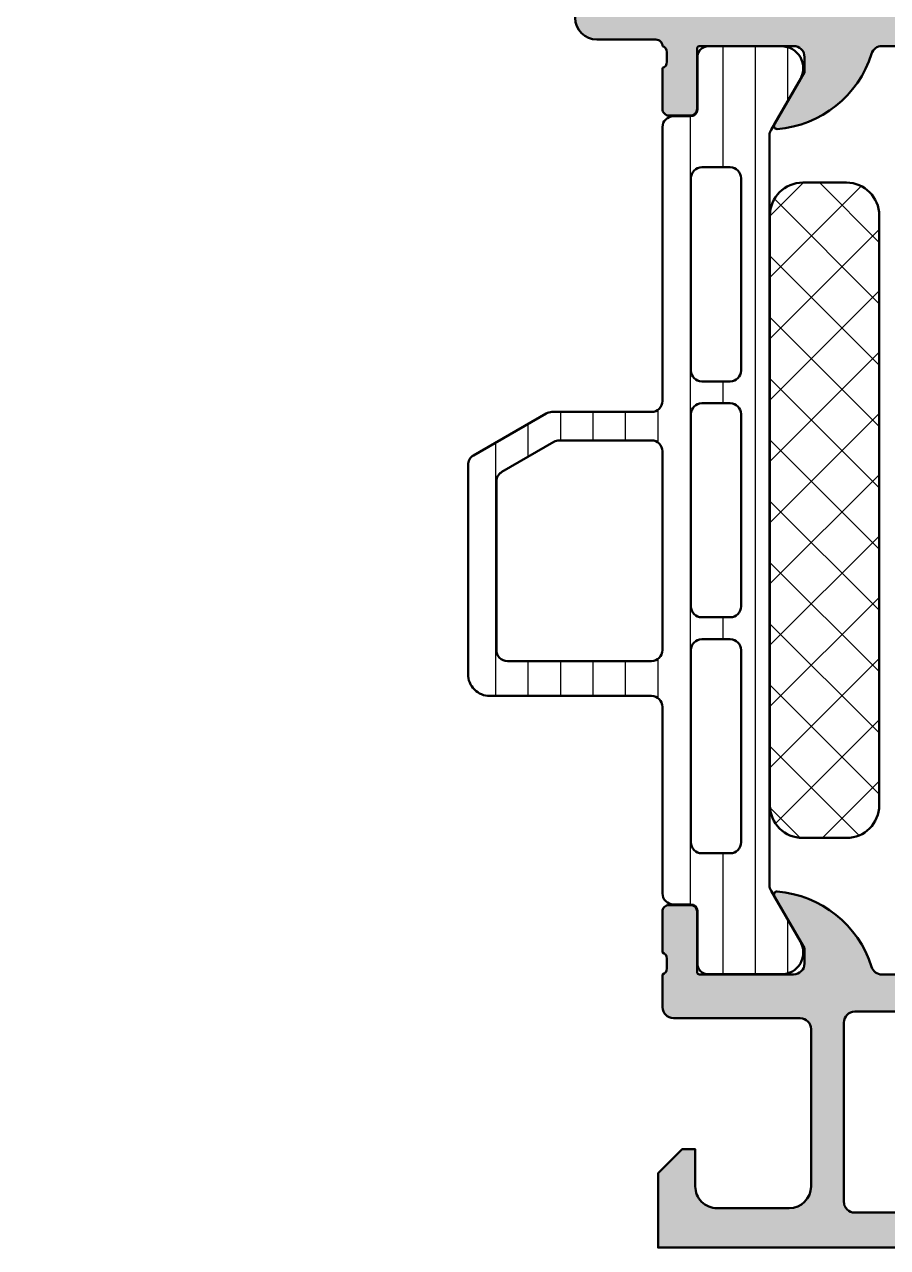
# Model space of a CAD drawing. Extents: x -29 to 59, y 0 to 100.
# Drawn here: x -29 to 10.5, y 0 to 56 of the extents above; entities that cross this region are included whole.
import ezdxf

# ---------------------------------------------------------------- set-up
doc = ezdxf.new("R2010")
doc.units = 0
for name, color, linetype, lineweight in [('0S-Alu contour', 7, 'Continuous', 50), ('0S-Alu hatch', 252, 'Continuous', 25), ('0S-Plastic contour', 254, 'Continuous', 50), ('0S-Plastic hatch', 253, 'Continuous', 25), ('0S-PT contour', 91, 'Continuous', 50), ('0S-PT hatch', 103, 'Continuous', 25)]:
    doc.layers.add(name, color=color, linetype=linetype, lineweight=lineweight)

# ---------------------------------------------------------------- blocks, each defined once
blk = doc.blocks.new('391610__98F13BD8_DACE_453A_B48C_381284DA41D9_')
at = {"layer": '0S-Alu hatch'}
h = blk.add_hatch(color=256, dxfattribs=at)
edge = h.paths.add_edge_path()
edge.add_ellipse((57.20000000000122, 70.5000038146663), major_axis=(-0.5000000000002843, 0), ratio=1, start_angle=0, end_angle=89.99999999996658, ccw=False)
edge.add_line((56.70000000000094, 70.50000381466629), (56.70000000000094, 71.00000381466637))
edge.add_line((56.70000000000094, 71.00000381466637), (57.70000000000094, 71.00000381466637))
edge.add_line((57.70000000000094, 71.00000381466637), (57.70000000000094, 72.7000038146663))
edge.add_arc((56.7000000000011, 72.70000381466635), 0.9999999999998436, 0, 90.00000000000895)
edge.add_line((56.70000000000094, 73.70000381466619), (52.70000000000139, 73.70000381466619))
edge.add_arc((52.70000000000078, 72.70000381466635), 0.9999999999998436, 89.99999999996498, 180)
edge.add_line((51.70000000000094, 72.70000381466635), (51.70000000000094, 71.00000381466624))
edge.add_line((51.70000000000094, 71.00000381466624), (52.70000000000094, 71.00000381466636))
edge.add_line((52.70000000000094, 71.00000381466636), (52.70000000000093, 70.50000381466728))
edge.add_ellipse((52.2000000000006, 70.50000381466761), major_axis=(-0.5000000000003411, 0), ratio=1, start_angle=89.9999999999348, end_angle=180, ccw=False)
edge.add_line((52.20000000000003, 70.00000381466727), (49.40000000000122, 70.00000381466624))
edge.add_ellipse((49.40000000000093, 70.50000381466641), major_axis=(-0.5000000000001706, 0), ratio=1, start_angle=0, end_angle=90.00000000003342, ccw=False)
edge.add_line((48.90000000000076, 70.50000381466641), (48.90000000000077, 70.70000381466697))
edge.add_ellipse((49.40000000000031, 70.70000381466664), major_axis=(-0.4999999999995382, 0), ratio=1, start_angle=269.9999999999479, end_angle=360, ccw=False)
edge.add_line((49.40000000000076, 71.20000381466619), (49.90000000000076, 71.20000381466619))
edge.add_arc((49.8999999999998, 71.70000381466716), 0.5000000000009664, 270.0000000001099, 360)
edge.add_line((50.40000000000076, 71.70000381466716), (50.40000000000076, 72.90000381466702))
edge.add_arc((49.90000000000091, 72.90000381466707), 0.4999999999998437, 0, 90.0000000000179)
edge.add_line((49.90000000000076, 73.40000381466692), (34.49995117353478, 73.40000381466692))
edge.add_arc((34.49995117353483, 72.90000381466368), 0.5000000000032401, 90.00000000000487, 180)
edge.add_line((33.99995117353159, 72.90000381466368), (33.99995117353159, 71.60000381466352))
edge.add_line((33.99995117353159, 71.60000381466352), (32.89995117353168, 70.50000381466329))
edge.add_line((32.89995117353168, 70.50000381466329), (32.29995117353177, 70.50000381466363))
edge.add_line((32.29995117353177, 70.50000381466363), (32.29995117353177, 72.00000381466363))
edge.add_arc((31.29995117353189, 72.00000381466354), 0.9999999999998721, 0, 90.00000000000794)
edge.add_line((31.29995117353176, 73.00000381466342), (29.99995117353158, 73.00000381466353))
edge.add_arc((29.99995117353156, 72.00000381466356), 0.9999999999999715, 89.99999999999856, 180)
edge.add_line((28.99995117353159, 72.00000381466357), (28.99995117353159, 66.00000381466353))
edge.add_arc((29.52495117353161, 65.50000381466353), 0.7250000000000197, 136.3971810272978, 223.6028189727022)
edge.add_line((28.99995117353159, 65.00000381466353), (28.99995117353204, 58.00000381466329))
edge.add_arc((29.99995117353158, 58.00000381466317), 0.9999999999995453, 180, 270.0000000000006)
edge.add_line((29.9999511735316, 57.00000381466363), (31.29995117353132, 57.00000381466352))
edge.add_arc((31.29995117353156, 58.00000381466374), 1.000000000000213, 269.9999999999864, 360)
edge.add_line((32.29995117353177, 58.00000381466374), (32.29995117353177, 60.50000381466341))
edge.add_line((32.29995117353177, 60.50000381466341), (32.79995117353177, 60.50000381466352))
edge.add_ellipse((32.79995117353177, 59.50000381466352), major_axis=(-1, 0), ratio=1, start_angle=180, end_angle=270, ccw=False)
edge.add_line((33.79995117353177, 59.50000381466352), (33.79995117353177, 56.30000381466347))
edge.add_ellipse((32.79995117353171, 56.30000381466341), major_axis=(-1.000000000000056, 0), ratio=1, start_angle=90.00000000000318, end_angle=180, ccw=False)
edge.add_line((32.79995117353177, 55.30000381466336), (30.09999999999967, 55.30000381466359))
edge.add_arc((30.09999999999948, 55.00000381466775), 0.2999999999958405, 89.99999999996405, 180)
edge.add_arc((29.87883644654658, 54.73248322267473), 0.2788950563273, 106.4198764194759, 181.1645893741044)
edge.add_line((29.59999900000367, 54.72681481467633), (29.59999900000368, 54.27322081467635))
edge.add_arc((29.87886709564687, 54.26756015519931), 0.2789255417371716, 178.8371299271166, 253.5754054446446)
edge.add_line((29.80000000000369, 54.00001681467634), (29.80000000000373, 52.12000581466782))
edge.add_ellipse((29.50000000000374, 52.12000581466782), major_axis=(-0.2999999999999936, 0), ratio=1, start_angle=90, end_angle=180, ccw=False)
edge.add_line((29.50000000000374, 51.82000581466782), (28.52002568096096, 51.8200058146678))
edge.add_ellipse((28.52002568096095, 52.12000581466782), major_axis=(-0.3000000000000043, 0), ratio=1, start_angle=0, end_angle=90.00000000000068, ccw=False)
edge.add_line((28.22002568096095, 52.12000581466782), (28.22002568096089, 54.88000745605076))
edge.add_arc((28.10002568096088, 54.88000745605074), 0.1200000000000045, 0, 90.00009934834036)
edge.add_line((28.1000254728862, 55.00000745605056), (23.80000154801498, 54.99999999999943))
edge.add_arc((23.79998866576133, 54.50001288239146), 0.499987117773929, 89.99852376443596, 180.0006019649143)
edge.add_line((23.30000154801499, 54.50000762939193), (23.30000154801501, 53.80000305175723))
edge.add_line((23.30000154801501, 53.80000305175723), (24.68085521977926, 51.40828647964493))
edge.add_ellipse((24.56246944988236, 51.33993664799978), major_axis=(-0.1367000000000075, 0), ratio=1, start_angle=85.52727360793949, end_angle=209.9999185203853, ccw=False)
edge.add_ellipse((24.93573348723139, 56.11174510264786), major_axis=(-4.923085062803546, 0), ratio=1, start_angle=17.289552715736818, end_angle=85.5272736079425, ccw=False)
edge.add_arc((19.7576904860109, 54.4999999999997), 0.4999999999996163, 17.28955271573988, 90.00000000000365)
edge.add_line((19.75769048601086, 54.99999999999932), (10.24230951398912, 54.99999999999933))
edge.add_arc((10.24230951398912, 54.49999999999969), 0.4999999999996377, 90, 162.7104472842592)
edge.add_ellipse((5.064266512768611, 56.11174510264786), major_axis=(-4.923085062803552, 0), ratio=1, start_angle=94.4727263920575, end_angle=162.7104472842634, ccw=False)
edge.add_ellipse((5.437530550117642, 51.33993664799978), major_axis=(-0.1367000000000061, 0), ratio=1, start_angle=-29.999918520385677, end_angle=94.47272639206187, ccw=False)
edge.add_line((5.31914478022074, 51.40828647964493), (6.699998451984995, 53.80000305175723))
edge.add_line((6.699998451984995, 53.80000305175723), (6.69999845198501, 54.50000762939395))
edge.add_arc((6.200011334238689, 54.50001288239147), 0.499987117773915, 359.9993980350857, 450.0014762355658)
edge.add_line((6.199998451985024, 54.99999999999943), (1.899974527113798, 55.00000745605057))
edge.add_arc((1.899974319039118, 54.88000745605075), 0.1200000000000073, 89.9999006516588, 180)
edge.add_line((1.779974319039112, 54.88000745605075), (1.779974319039055, 52.1200058146678))
edge.add_ellipse((1.479974319039044, 52.12000581466782), major_axis=(-0.3000000000000114, 0), ratio=1, start_angle=90, end_angle=180, ccw=False)
edge.add_line((1.479974319039044, 51.8200058146678), (0.4999999999962626, 51.82000581466784))
edge.add_ellipse((0.4999999999962555, 52.12000581466782), major_axis=(-0.29999999999999, 0), ratio=1, start_angle=0, end_angle=90.00000000000142, ccw=False)
edge.add_line((0.1999999999962654, 52.12000581466782), (0.199999999996308, 54.00001681467634))
edge.add_arc((0.1211329043531603, 54.26756015519928), 0.2789255417371452, 286.4245945553506, 361.1628700728881)
edge.add_line((0.4000009999963225, 54.27322081467635), (0.4000009999963368, 54.72681481467633))
edge.add_arc((0.1211635534481953, 54.73248322267483), 0.27889505633253, 358.8354106258981, 433.5801235805036)
edge.add_arc((-0.0999999999981201, 55.00000381467277), 0.2999999999908185, 0, 90.00000000004312)
edge.add_line((-0.0999999999983459, 55.30000381466359), (-2.799951173530416, 55.30000381466336))
edge.add_ellipse((-2.799951173530374, 56.30000381466343), major_axis=(-1.000000000000063, 0), ratio=1, start_angle=0, end_angle=89.9999999999975, ccw=False)
edge.add_line((-3.799951173530438, 56.30000381466343), (-3.79995117353043, 59.50000381466352))
edge.add_ellipse((-2.79995117353043, 59.50000381466352), major_axis=(-1, 0), ratio=1, start_angle=270.0000000000004, end_angle=360, ccw=False)
edge.add_line((-2.799951173530438, 60.50000381466352), (-2.29995117353043, 60.50000381466341))
edge.add_line((-2.29995117353043, 60.50000381466341), (-2.299951173530438, 58.00000381466364))
edge.add_arc((-1.29995117353022, 58.00000381466374), 1.000000000000217, 180, 270.0000000000124)
edge.add_line((-1.299951173530004, 57.00000381466352), (4.88264697438e-05, 57.00000381466363))
edge.add_arc((4.88264697441e-05, 58.00000381466317), 0.9999999999995453, 270, 360)
edge.add_line((1.000048826469289, 58.00000381466317), (1.00004882646975, 65.00000381466353))
edge.add_arc((0.4750488264697241, 65.50000381466353), 0.7250000000000194, 316.3971810272979, 403.6028189727021)
edge.add_line((1.00004882646975, 66.00000381466353), (1.00004882646975, 72.0000038146634))
edge.add_arc((4.88264697979e-05, 72.00000381466357), 0.9999999999999531, 0, 90.0000000000023)
edge.add_line((4.8826469758e-05, 73.00000381466353), (-1.299951173530438, 73.00000381466342))
edge.add_arc((-1.299951173530532, 72.00000381466351), 0.9999999999999005, 89.99999999999459, 180)
edge.add_line((-2.299951173530438, 72.00000381466351), (-2.29995117353043, 70.50000381466363))
edge.add_line((-2.29995117353043, 70.50000381466363), (-2.899951173530347, 70.5000038146633))
edge.add_line((-2.899951173530347, 70.5000038146633), (-3.999951173530249, 71.60000381466352))
edge.add_line((-3.999951173530249, 71.60000381466352), (-3.999951173530249, 72.90000381466362))
edge.add_arc((-4.499951173533466, 72.9000038146637), 0.500000000003217, 0, 89.99999999999694)
edge.add_line((-4.499951173533439, 73.40000381466692), (-19.89999999999941, 73.40000381466692))
edge.add_arc((-19.8999999999996, 72.90000381466707), 0.4999999999998295, 89.9999999999776, 180)
edge.add_line((-20.39999999999944, 72.90000381466707), (-20.39999999999942, 71.70000381466755))
edge.add_arc((-19.89999999999847, 71.70000381466714), 0.5000000000009486, 180, 269.9999999998929)
edge.add_line((-19.89999999999941, 71.20000381466619), (-19.39999999999942, 71.20000381466618))
edge.add_ellipse((-19.39999999999897, 70.70000381466664), major_axis=(-0.4999999999995311, 0), ratio=1, start_angle=180, end_angle=270.0000000000521, ccw=False)
edge.add_line((-18.89999999999943, 70.70000381466664), (-18.89999999999942, 70.50000381466616))
edge.add_ellipse((-19.39999999999961, 70.50000381466641), major_axis=(-0.5000000000001849, 0), ratio=1, start_angle=89.99999999996908, end_angle=180, ccw=False)
edge.add_line((-19.39999999999988, 70.00000381466624), (-22.19999999999871, 70.00000381466728))
edge.add_ellipse((-22.19999999999925, 70.50000381466762), major_axis=(-0.5000000000003411, 0), ratio=1, start_angle=0, end_angle=90.0000000000619, ccw=False)
edge.add_line((-22.69999999999959, 70.50000381466762), (-22.6999999999996, 71.00000381466636))
edge.add_line((-22.6999999999996, 71.00000381466636), (-21.6999999999996, 71.00000381466624))
edge.add_line((-21.6999999999996, 71.00000381466624), (-21.6999999999996, 72.7000038146671))
edge.add_arc((-22.69999999999944, 72.70000381466635), 0.9999999999998365, 0, 90.0000000000354)
edge.add_line((-22.70000000000006, 73.70000381466618), (-26.69999999999962, 73.70000381466619))
edge.add_arc((-26.69999999999976, 72.70000381466637), 0.9999999999998151, 89.99999999999186, 180)
edge.add_line((-27.69999999999958, 72.70000381466637), (-27.69999999999962, 71.00000381466637))
edge.add_line((-27.69999999999962, 71.00000381466637), (-26.69999999999962, 71.00000381466637))
edge.add_line((-26.69999999999962, 71.00000381466637), (-26.69999999999961, 70.50000381466658))
edge.add_ellipse((-27.19999999999988, 70.50000381466629), major_axis=(-0.50000000000027, 0), ratio=1, start_angle=90.00000000003422, end_angle=180, ccw=False)
edge.add_line((-27.19999999999958, 70.00000381466602), (-28.49999999999891, 70.00000381466648))
edge.add_ellipse((-28.49999999999906, 70.50000381466675), major_axis=(-0.50000000000027, 0), ratio=1, start_angle=0, end_angle=90.0000000000179, ccw=False)
edge.add_line((-28.99999999999933, 70.50000381466675), (-28.99999999999933, 74.50000381466658))
edge.add_ellipse((-28.49999999999963, 74.50000381466683), major_axis=(-0.4999999999997016, 0), ratio=1, start_angle=270.00000000001467, end_angle=360, ccw=False)
edge.add_line((-28.49999999999976, 75.00000381466651), (-2.500003814696981, 75.00000381466678))
edge.add_arc((-2.500003814696976, 75.50000381466853), 0.500000000001748, 269.9999999999994, 360)
edge.add_line((-2.000003814695233, 75.50000381466853), (-2.000003814695688, 98.50000381466855))
edge.add_ellipse((-0.499999106058823, 98.49999910603167), major_axis=(-1.500004708644255, 0), ratio=1, start_angle=270.0001798561152, end_angle=359.9998201453317, ccw=False)
edge.add_line((-0.5000038146956886, 100.0000038146685), (30.50000381469884, 100.0000038146685))
edge.add_ellipse((30.49999472467597, 98.49999472464567), major_axis=(-1.500009090050413, 0), ratio=1, start_angle=180.0003472109635, end_angle=269.99965278880666, ccw=False)
edge.add_line((32.00000381469884, 98.50000381466252), (32.00000381469839, 75.50000381466785))
edge.add_arc((32.50000381469912, 75.50000381466786), 0.5000000000007319, 180, 269.9999999999984)
edge.add_line((32.50000381469911, 75.00000381466714), (58.5000000000002, 75.0000038146674))
edge.add_ellipse((58.5000000000001, 74.50000381466681), major_axis=(-0.5000000000005685, 0), ratio=1, start_angle=180, end_angle=269.99999999998784, ccw=False)
edge.add_line((59.00000000000066, 74.50000381466683), (59.00000000000066, 70.50000381466658))
edge.add_ellipse((58.50000000000039, 70.50000381466675), major_axis=(-0.5000000000002772, 0), ratio=1, start_angle=89.9999999999813, end_angle=180, ccw=False)
edge.add_line((58.50000000000022, 70.00000381466648), (57.20000000000093, 70.00000381466602))
edge = h.paths.add_edge_path()
edge.add_line((29.5000038146993, 96.70000381466858), (0.4999961853043118, 96.70000381466858))
edge.add_arc((0.4999976576148555, 96.20000234235803), 0.5000014723127114, 90.00016871386379, 179.9998312851678)
edge.add_line((-3.8146956882e-06, 96.20000381466859), (-3.8146956811e-06, 75.50000381466829))
edge.add_arc((0.4999961853043189, 75.5000038146683), 0.5, 180, 269.9999999999992)
edge.add_line((0.4999961853043118, 75.0000038146683), (29.50000381469884, 75.00000381466785))
edge.add_arc((29.5000038146989, 75.50000381466779), 0.4999999999999432, 269.9999999999935, 360)
edge.add_line((30.00000381469885, 75.50000381466774), (30.00000381469885, 96.20000381466959))
edge.add_arc((29.49998800024097, 96.19998800021072), 0.5000158147079569, 0.0018121461791491, 89.99818785388248)
edge = h.paths.add_edge_path()
edge.add_line((2.60004873871842, 70.89998556133813), (3.000048738718966, 70.49998556133792))
edge.add_line((3.000048738718966, 70.49998556133792), (3.000048738718966, 59.599984718393))
edge.add_line((3.000048738718966, 59.599984718393), (2.600048738718427, 59.19998471839269))
edge.add_line((2.600048738718427, 59.19998471839269), (2.600048738718427, 57.19998471839292))
edge.add_arc((3.100048738718371, 57.19998471839303), 0.4999999999999432, 180, 270.0000000000122)
edge.add_line((3.100048738718477, 56.69998471839309), (26.89995126128291, 56.69998471839314))
edge.add_arc((26.89995126128302, 57.19998471839303), 0.4999999999998864, 269.999999999987, 360)
edge.add_line((27.39995126128291, 57.19998471839303), (27.3999512612829, 59.1999847183927))
edge.add_line((27.3999512612829, 59.1999847183927), (26.99995126128236, 59.59998471839302))
edge.add_line((26.99995126128236, 59.59998471839302), (26.99995126128236, 70.49998556133792))
edge.add_line((26.99995126128236, 70.49998556133792), (27.39995126128291, 70.89998556133813))
edge.add_line((27.39995126128291, 70.89998556133813), (27.39995126128291, 72.89994893547147))
edge.add_arc((26.89995126128292, 72.8999489354715), 0.4999999999999858, 0, 90.0000000000016)
edge.add_line((26.89995126128291, 73.39994893547149), (3.10004873871766, 73.3999489354707))
edge.add_arc((3.100048738717646, 72.8999489354715), 0.4999999999992184, 89.99999999999837, 180)
edge.add_line((2.600048738718427, 72.8999489354715), (2.60004873871842, 70.89998556133813))
at = {"layer": '0S-Alu contour', "color": 7}
for points in [[(-0.5000038146956886, 100.0000038146685), (30.50000381469884, 100.0000038146685)], [(-2.000003814695233, 75.50000381466853), (-2.000003814695688, 98.50000381466855)], [(32.00000381469884, 98.50000381466252), (32.00000381469839, 75.50000381466785)], [(29.5000038146993, 96.70000381466858), (0.4999961853043118, 96.70000381466858)], [(-3.8146956882e-06, 96.20000381466859), (-3.8146956811e-06, 75.50000381466829)], [(30.00000381469885, 75.50000381466774), (30.00000381469885, 96.20000381466959)], [(-28.99999999999933, 70.50000381466675), (-28.99999999999933, 74.50000381466658)], [(-28.49999999999976, 75.00000381466651), (-2.500003814696981, 75.00000381466678)], [(0.4999961853043118, 75.0000038146683), (29.50000381469884, 75.00000381466785)], [(32.50000381469911, 75.00000381466714), (58.5000000000002, 75.0000038146674)], [(59.00000000000066, 74.50000381466683), (59.00000000000066, 70.50000381466658)], [(-22.70000000000006, 73.70000381466618), (-26.69999999999962, 73.70000381466619)], [(-4.499951173533439, 73.40000381466692), (-19.89999999999941, 73.40000381466692)], [(26.89995126128291, 73.39994893547149), (3.10004873871766, 73.3999489354707)], [(49.90000000000076, 73.40000381466692), (34.49995117353478, 73.40000381466692)], [(56.70000000000094, 73.70000381466619), (52.70000000000139, 73.70000381466619)], [(-20.39999999999944, 72.90000381466707), (-20.39999999999942, 71.70000381466755)], [(-2.299951173530438, 72.00000381466351), (-2.29995117353043, 70.50000381466363), (-2.899951173530347, 70.5000038146633), (-3.999951173530249, 71.60000381466352), (-3.999951173530249, 72.90000381466362)], [(4.8826469758e-05, 73.00000381466353), (-1.299951173530438, 73.00000381466342)], [(2.600048738718427, 72.8999489354715), (2.60004873871842, 70.89998556133813)], [(27.39995126128291, 57.19998471839303), (27.3999512612829, 59.1999847183927), (26.99995126128236, 59.59998471839302), (26.99995126128236, 70.49998556133792), (27.39995126128291, 70.89998556133813), (27.39995126128291, 72.89994893547147)], [(31.29995117353176, 73.00000381466342), (29.99995117353158, 73.00000381466353)], [(33.99995117353159, 72.90000381466368), (33.99995117353159, 71.60000381466352), (32.89995117353168, 70.50000381466329), (32.29995117353177, 70.50000381466363), (32.29995117353177, 72.00000381466363)], [(50.40000000000076, 71.70000381466716), (50.40000000000076, 72.90000381466702)], [(-27.69999999999958, 72.70000381466637), (-27.69999999999962, 71.00000381466637), (-26.69999999999962, 71.00000381466637), (-26.69999999999961, 70.50000381466658)], [(-22.69999999999959, 70.50000381466762), (-22.6999999999996, 71.00000381466636), (-21.6999999999996, 71.00000381466624), (-21.6999999999996, 72.7000038146671)], [(51.70000000000094, 72.70000381466635), (51.70000000000094, 71.00000381466624), (52.70000000000094, 71.00000381466636), (52.70000000000093, 70.50000381466728)], [(56.70000000000094, 70.50000381466629), (56.70000000000094, 71.00000381466637), (57.70000000000094, 71.00000381466637), (57.70000000000094, 72.7000038146663)], [(1.00004882646975, 66.00000381466353), (1.00004882646975, 72.0000038146634)], [(28.99995117353159, 72.00000381466357), (28.99995117353159, 66.00000381466353)], [(-19.89999999999941, 71.20000381466619), (-19.39999999999942, 71.20000381466618)], [(49.40000000000076, 71.20000381466619), (49.90000000000076, 71.20000381466619)], [(-18.89999999999943, 70.70000381466664), (-18.89999999999942, 70.50000381466616)], [(2.60004873871842, 70.89998556133813), (3.000048738718966, 70.49998556133792), (3.000048738718966, 59.599984718393), (2.600048738718427, 59.19998471839269), (2.600048738718427, 57.19998471839292)], [(48.90000000000076, 70.50000381466641), (48.90000000000077, 70.70000381466697)], [(-27.19999999999958, 70.00000381466602), (-28.49999999999891, 70.00000381466648)], [(-19.39999999999988, 70.00000381466624), (-22.19999999999871, 70.00000381466728)], [(52.20000000000003, 70.00000381466727), (49.40000000000122, 70.00000381466624)], [(58.50000000000022, 70.00000381466648), (57.20000000000093, 70.00000381466602)], [(1.000048826469289, 58.00000381466317), (1.00004882646975, 65.00000381466353)], [(28.99995117353159, 65.00000381466353), (28.99995117353204, 58.00000381466329)], [(-2.799951173530438, 60.50000381466352), (-2.29995117353043, 60.50000381466341), (-2.299951173530438, 58.00000381466364)], [(32.29995117353177, 58.00000381466374), (32.29995117353177, 60.50000381466341), (32.79995117353177, 60.50000381466352)], [(-3.799951173530438, 56.30000381466343), (-3.79995117353043, 59.50000381466352)], [(33.79995117353177, 59.50000381466352), (33.79995117353177, 56.30000381466347)], [(-1.299951173530004, 57.00000381466352), (4.88264697438e-05, 57.00000381466363)], [(3.100048738718477, 56.69998471839309), (26.89995126128291, 56.69998471839314)], [(29.9999511735316, 57.00000381466363), (31.29995117353132, 57.00000381466352)], [(-0.0999999999983459, 55.30000381466359), (-2.799951173530416, 55.30000381466336)], [(1.779974319039112, 54.88000745605075), (1.779974319039055, 52.1200058146678)], [(6.199998451985024, 54.99999999999943), (1.899974527113798, 55.00000745605057)], [(19.75769048601086, 54.99999999999932), (10.24230951398912, 54.99999999999933)], [(28.1000254728862, 55.00000745605056), (23.80000154801498, 54.99999999999943)], [(28.22002568096095, 52.12000581466782), (28.22002568096089, 54.88000745605076)], [(32.79995117353177, 55.30000381466336), (30.09999999999967, 55.30000381466359)], [(0.4000009999963225, 54.27322081467635), (0.4000009999963368, 54.72681481467633)], [(5.31914478022074, 51.40828647964493), (6.699998451984995, 53.80000305175723), (6.69999845198501, 54.50000762939395)], [(23.30000154801499, 54.50000762939193), (23.30000154801501, 53.80000305175723), (24.68085521977926, 51.40828647964493)], [(29.59999900000367, 54.72681481467633), (29.59999900000368, 54.27322081467635)], [(0.1999999999962654, 52.12000581466782), (0.199999999996308, 54.00001681467634)], [(29.80000000000369, 54.00001681467634), (29.80000000000373, 52.12000581466782)], [(1.479974319039044, 51.8200058146678), (0.4999999999962626, 51.82000581466784)], [(29.50000000000374, 51.82000581466782), (28.52002568096096, 51.8200058146678)]]:
    blk.add_lwpolyline(points, dxfattribs=at)
at = {"layer": '0S-Alu contour', "color": 7, "extrusion": (0, 0, -1)}
for centre, radius, start, end in [((0.499999106058823, 98.49999910603167), 1.500004708644255, 0.0001798546683187, 89.99982014388482), ((-30.49999472467597, 98.49999472464567), 1.500009090050413, 90.00034721119336, 179.9996527890365), ((28.49999999999963, 74.50000381466683), 0.4999999999997016, 0, 89.99999999998533), ((-58.5000000000001, 74.50000381466681), 0.5000000000005685, 90.0000000000122, 180), ((19.39999999999897, 70.70000381466664), 0.4999999999995311, 89.99999999994789, 180), ((-49.40000000000031, 70.70000381466664), 0.4999999999995382, 0, 90.00000000005213), ((28.49999999999906, 70.50000381466675), 0.50000000000027, 269.9999999999821, 0), ((27.19999999999988, 70.50000381466629), 0.50000000000027, 180, 269.9999999999658), ((22.19999999999925, 70.50000381466762), 0.5000000000003411, 269.9999999999381, 0), ((19.39999999999961, 70.50000381466641), 0.5000000000001849, 180, 270.0000000000309), ((-49.40000000000093, 70.50000381466641), 0.5000000000001706, 269.9999999999666, 0), ((-52.2000000000006, 70.50000381466761), 0.5000000000003411, 180, 270.0000000000652), ((-57.20000000000122, 70.5000038146663), 0.5000000000002843, 270.0000000000334, 0), ((-58.50000000000039, 70.50000381466675), 0.5000000000002772, 180, 270.0000000000187), ((2.79995117353043, 59.50000381466352), 1, 0, 89.99999999999959), ((-32.79995117353177, 59.50000381466352), 1, 90, 180), ((2.799951173530374, 56.30000381466343), 1.000000000000063, 270.0000000000025, 0), ((-32.79995117353171, 56.30000381466341), 1.000000000000056, 180, 269.9999999999968), ((-5.064266512768611, 56.11174510264786), 4.923085062803552, 197.2895527157366, 265.5272736079425), ((-24.93573348723139, 56.11174510264786), 4.923085062803547, 274.4727263920576, 342.7104472842632), ((-0.4999999999962555, 52.12000581466782), 0.29999999999999, 269.9999999999986, 0), ((-1.479974319039044, 52.12000581466782), 0.3000000000000114, 180, 270), ((-28.52002568096095, 52.12000581466782), 0.3000000000000043, 269.9999999999993, 0), ((-29.50000000000374, 52.12000581466782), 0.2999999999999936, 180, 270), ((-5.437530550117642, 51.33993664799978), 0.1367000000000061, 265.5272736079381, 29.99991852038567), ((-24.56246944988236, 51.33993664799978), 0.1367000000000075, 150.0000814796147, 274.4727263920605)]:
    blk.add_arc(centre, radius, start, end, dxfattribs=at)
at = {"layer": '0S-Alu contour', "color": 7}
for centre, radius, start, end in [((0.4999976576148555, 96.20000234235803), 0.5000014723127114, 90.00016871386379, 179.9998312851678), ((29.49998800024097, 96.19998800021072), 0.5000158147079569, 0.0018121461791491, 89.99818785388248), ((-2.500003814696976, 75.50000381466853), 0.500000000001748, 269.9999999999994, 0), ((0.4999961853043189, 75.5000038146683), 0.5, 180, 269.9999999999992), ((29.5000038146989, 75.50000381466779), 0.4999999999999432, 269.9999999999935, 0), ((32.50000381469912, 75.50000381466786), 0.5000000000007319, 180, 269.9999999999984), ((-26.69999999999976, 72.70000381466637), 0.9999999999998151, 89.99999999999186, 180), ((-22.69999999999944, 72.70000381466635), 0.9999999999998365, 0, 90.0000000000354), ((-19.8999999999996, 72.90000381466707), 0.4999999999998295, 89.9999999999776, 180), ((-4.499951173533466, 72.9000038146637), 0.500000000003217, 0, 89.99999999999694), ((3.100048738717646, 72.8999489354715), 0.4999999999992184, 89.99999999999837, 180), ((26.89995126128292, 72.8999489354715), 0.4999999999999858, 0, 90.0000000000016), ((34.49995117353483, 72.90000381466368), 0.5000000000032401, 90.00000000000487, 180), ((49.90000000000091, 72.90000381466707), 0.4999999999998437, 0, 90.0000000000179), ((52.70000000000078, 72.70000381466635), 0.9999999999998436, 89.99999999996498, 180), ((56.7000000000011, 72.70000381466635), 0.9999999999998436, 0, 90.00000000000895), ((-1.299951173530532, 72.00000381466351), 0.9999999999999005, 89.99999999999459, 180), ((4.88264697979e-05, 72.00000381466357), 0.9999999999999531, 0, 90.0000000000023), ((29.99995117353156, 72.00000381466356), 0.9999999999999715, 89.99999999999856, 180), ((31.29995117353189, 72.00000381466354), 0.9999999999998721, 0, 90.00000000000794), ((-19.89999999999847, 71.70000381466714), 0.5000000000009486, 180, 269.9999999998929), ((49.8999999999998, 71.70000381466716), 0.5000000000009664, 270.0000000001099, 0), ((0.4750488264697241, 65.50000381466353), 0.7250000000000194, 316.3971810272979, 43.60281897270216), ((29.52495117353161, 65.50000381466353), 0.7250000000000197, 136.3971810272978, 223.6028189727022), ((-1.29995117353022, 58.00000381466374), 1.000000000000217, 180, 270.0000000000124), ((4.88264697441e-05, 58.00000381466317), 0.9999999999995453, 270, 0), ((29.99995117353158, 58.00000381466317), 0.9999999999995453, 180, 270.0000000000006), ((31.29995117353156, 58.00000381466374), 1.000000000000213, 269.9999999999864, 0), ((3.100048738718371, 57.19998471839303), 0.4999999999999432, 180, 270.0000000000122), ((26.89995126128302, 57.19998471839303), 0.4999999999998864, 269.999999999987, 0), ((-0.0999999999981201, 55.00000381467277), 0.2999999999908185, 0, 90.00000000004312), ((0.1211635534481953, 54.73248322267483), 0.27889505633253, 358.8354106258981, 73.58012358050362), ((1.899974319039118, 54.88000745605075), 0.1200000000000073, 89.9999006516588, 180), ((6.200011334238689, 54.50001288239147), 0.499987117773915, 359.9993980350857, 90.00147623556587), ((10.24230951398912, 54.49999999999969), 0.4999999999996377, 90, 162.7104472842592), ((19.7576904860109, 54.4999999999997), 0.4999999999996163, 17.28955271573988, 90.00000000000365), ((23.79998866576133, 54.50001288239146), 0.499987117773929, 89.99852376443596, 180.0006019649143), ((28.10002568096088, 54.88000745605074), 0.1200000000000045, 0, 90.00009934834036), ((29.87883644654658, 54.73248322267473), 0.2788950563273, 106.4198764194759, 181.1645893741044), ((30.09999999999948, 55.00000381466775), 0.2999999999958405, 89.99999999996405, 180), ((0.1211329043531603, 54.26756015519928), 0.2789255417371452, 286.4245945553506, 1.162870072888105), ((29.87886709564687, 54.26756015519931), 0.2789255417371716, 178.8371299271166, 253.5754054446446)]:
    blk.add_arc(centre, radius, start, end, dxfattribs=at)
blk = doc.blocks.new('278259__BB0F7411_95AE_4E28_9CF8_0B0F3D02D012___45364535_6D73_4C0B_8B13_F846229488CF_')
at = {"layer": '0S-Plastic hatch'}
h = blk.add_hatch(dxfattribs=at)
h.set_pattern_fill('ANSI31', color=256, scale=0.4680000000000001, angle=45, style=0)
h.set_pattern_definition([(90, (0, 0), (-1.4859, 0), [])])
edge = h.paths.add_edge_path()
edge.add_line((-0.3000000000001846, 38.25000093998803), (-4.866025403784625, 38.25000093998803))
edge.add_arc((-4.866025403784628, 37.75000093998803), 0.5, 89.99999999999969, 120.0000000000001)
edge.add_line((-5.116025403784628, 38.18301364188025), (-8.450000000000186, 36.25814251128382))
edge.add_arc((-8.200000000000186, 35.82512980939159), 0.499999999999998, 119.9999999999997, 180)
edge.add_line((-8.700000000000184, 35.82512980939159), (-8.700000000000188, 26.25000093998802))
edge.add_arc((-7.700000000000187, 26.25000093998802), 1.000000000000001, 180, 270.0000000000001)
edge.add_line((-7.700000000000185, 25.25000093998802), (-0.3000000000001846, 25.25000093998802))
edge.add_ellipse((-0.3000000000001859, 24.75000093998802), major_axis=(-0.5, 0), ratio=1, start_angle=180, end_angle=269.99999999999983, ccw=False)
edge.add_line((0.1999999999998155, 24.75000093998802), (0.1999999999998183, 16.21000093998802))
edge.add_arc((0.699999999999818, 16.21000093998803), 0.4999999999999996, 180, 270.0000000000001)
edge.add_line((0.6999999999998185, 15.71000093998803), (1.49999999999982, 15.71000093998802))
edge.add_ellipse((1.49999999999982, 15.41000093998803), major_axis=(-0.2999999999999971, 0), ratio=1, start_angle=180, end_angle=270, ccw=False)
edge.add_line((1.799999999999818, 15.41000093998803), (1.799999999999816, 13.01000093998802))
edge.add_arc((2.299999999999815, 13.01000093998802), 0.499999999999999, 180, 270.0000000000007)
edge.add_line((2.29999999999982, 12.51000093998803), (5.643449007382809, 12.51000093998802))
edge.add_arc((5.64344900738281, 13.51000093998802), 1, 269.9999999999999, 390.0000000000003)
edge.add_line((6.509474411167246, 14.01000093998802), (5.166987298107601, 16.33525682831378))
edge.add_ellipse((5.599999999999847, 16.58525682831378), major_axis=(-0.5000000000000251, 0), ratio=1, start_angle=0, end_angle=29.99999999999892, ccw=False)
edge.add_line((5.099999999999822, 16.58525682831378), (5.099999999999813, 50.91474505166226))
edge.add_ellipse((5.59999999999979, 50.91474505166227), major_axis=(-0.4999999999999769, 0), ratio=1, start_angle=329.99999999999943, end_angle=360, ccw=False)
edge.add_line((5.166987298107594, 51.16474505166227), (6.509474411167232, 53.49000093998802))
edge.add_arc((5.643449007382797, 53.99000093998802), 0.9999999999999989, 329.9999999999999, 450)
edge.add_line((5.643449007382796, 54.99000093998802), (2.299999999999812, 54.99000093998802))
edge.add_arc((2.299999999999813, 54.49000093998802), 0.5, 90.0000000000001, 180)
edge.add_line((1.799999999999813, 54.49000093998802), (1.799999999999811, 52.09000093998802))
edge.add_ellipse((1.499999999999807, 52.09000093998803), major_axis=(-0.3000000000000043, 0), ratio=1, start_angle=90.00000000000068, end_angle=180, ccw=False)
edge.add_line((1.499999999999811, 51.79000093998801), (0.6999999999998133, 51.79000093998801))
edge.add_arc((0.6999999999998119, 51.29000093998802), 0.5, 89.99999999999984, 180)
edge.add_line((0.1999999999998119, 51.29000093998802), (0.1999999999998151, 38.75000093998803))
edge.add_ellipse((-0.3000000000001796, 38.75000093998802), major_axis=(-0.4999999999999947, 0), ratio=1, start_angle=89.99999999999949, end_angle=180, ccw=False)
edge = h.paths.add_edge_path()
edge.add_line((-4.517691453624165, 36.95000093998802), (-0.3000000000001854, 36.95000093998802))
edge.add_ellipse((-0.300000000000185, 36.45000093998802), major_axis=(-0.5, 0), ratio=1, start_angle=180, end_angle=270, ccw=False)
edge.add_line((0.199999999999815, 36.45000093998802), (0.1999999999998148, 27.35000093998802))
edge.add_ellipse((-0.3000000000001852, 27.35000093998802), major_axis=(-0.5, 0), ratio=1, start_angle=90, end_angle=180, ccw=False)
edge.add_line((-0.3000000000001854, 26.85000093998802), (-6.900000000000185, 26.85000093998802))
edge.add_ellipse((-6.900000000000185, 27.35000093998802), major_axis=(-0.5000000000000009, 0), ratio=1, start_angle=0, end_angle=90.00000000000011, ccw=False)
edge.add_line((-7.400000000000186, 27.35000093998802), (-7.400000000000185, 35.07457445944509))
edge.add_ellipse((-6.900000000000185, 35.07457445944509), major_axis=(-0.4999999999999998, 0), ratio=1, start_angle=300.0000000000006, end_angle=360, ccw=False)
edge.add_line((-7.150000000000186, 35.5075871613373), (-4.767691453624167, 36.88301364188025))
edge.add_ellipse((-4.517691453624166, 36.45000093998803), major_axis=(-0.5, 0), ratio=1, start_angle=269.99999999999983, end_angle=300.0000000000002, ccw=False)
edge = h.paths.add_edge_path()
edge.add_ellipse((1.999999999999816, 38.15000093998803), major_axis=(-0.5, 0), ratio=1, start_angle=270, end_angle=360, ccw=False)
edge.add_line((1.999999999999816, 38.65000093998803), (3.299999999999819, 38.65000093998803))
edge.add_ellipse((3.299999999999818, 38.15000093998803), major_axis=(-0.5, 0), ratio=1, start_angle=180, end_angle=269.99999999999994, ccw=False)
edge.add_line((3.799999999999818, 38.15000093998803), (3.799999999999818, 29.35000093998802))
edge.add_ellipse((3.299999999999818, 29.35000093998802), major_axis=(-0.5, 0), ratio=1, start_angle=90.00000000000011, end_angle=180, ccw=False)
edge.add_line((3.299999999999819, 28.85000093998802), (1.999999999999816, 28.85000093998802))
edge.add_ellipse((1.999999999999816, 29.35000093998802), major_axis=(-0.5000000000000002, 0), ratio=1, start_angle=0, end_angle=90, ccw=False)
edge.add_line((1.499999999999816, 29.35000093998802), (1.499999999999816, 38.15000093998803))
edge = h.paths.add_edge_path()
edge.add_line((1.999999999999818, 49.45000093998802), (3.299999999999819, 49.45000093998802))
edge.add_ellipse((3.299999999999819, 48.95000093998802), major_axis=(-0.5, 0), ratio=1, start_angle=180, end_angle=270, ccw=False)
edge.add_line((3.799999999999819, 48.95000093998802), (3.799999999999819, 40.15000093998803))
edge.add_ellipse((3.299999999999819, 40.15000093998803), major_axis=(-0.5, 0), ratio=1, start_angle=90, end_angle=180, ccw=False)
edge.add_line((3.299999999999819, 39.65000093998803), (1.999999999999815, 39.65000093998803))
edge.add_ellipse((1.999999999999815, 40.15000093998803), major_axis=(-0.5000000000000002, 0), ratio=1, start_angle=0, end_angle=90, ccw=False)
edge.add_line((1.499999999999815, 40.15000093998803), (1.499999999999818, 48.95000093998802))
edge.add_ellipse((1.999999999999818, 48.95000093998802), major_axis=(-0.5, 0), ratio=1, start_angle=270, end_angle=360, ccw=False)
edge = h.paths.add_edge_path()
edge.add_ellipse((1.999999999999817, 27.35000093998802), major_axis=(-0.5, 0), ratio=1, start_angle=270.0000000000001, end_angle=360, ccw=False)
edge.add_line((1.999999999999816, 27.85000093998802), (3.299999999999819, 27.85000093998802))
edge.add_ellipse((3.299999999999817, 27.35000093998802), major_axis=(-0.5000000000000009, 0), ratio=1, start_angle=180, end_angle=269.99999999999983, ccw=False)
edge.add_line((3.799999999999818, 27.35000093998802), (3.799999999999818, 18.55000093998802))
edge.add_ellipse((3.299999999999818, 18.55000093998802), major_axis=(-0.5, 0), ratio=1, start_angle=90.00000000000011, end_angle=180, ccw=False)
edge.add_line((3.299999999999819, 18.05000093998802), (1.999999999999818, 18.05000093998802))
edge.add_ellipse((1.999999999999819, 18.55000093998802), major_axis=(-0.5000000000000007, 0), ratio=1, start_angle=0, end_angle=89.99999999999989, ccw=False)
edge.add_line((1.499999999999818, 18.55000093998802), (1.499999999999817, 27.35000093998802))
at = {"layer": '0S-Alu contour', "color": 7}
for points in [[(1.999999999999818, 49.45000093998802), (3.299999999999819, 49.45000093998802)], [(1.499999999999815, 40.15000093998803), (1.499999999999818, 48.95000093998802)], [(3.799999999999819, 48.95000093998802), (3.799999999999819, 40.15000093998803)], [(3.299999999999819, 39.65000093998803), (1.999999999999815, 39.65000093998803)], [(1.999999999999816, 38.65000093998803), (3.299999999999819, 38.65000093998803)], [(1.499999999999816, 29.35000093998802), (1.499999999999816, 38.15000093998803)], [(3.799999999999818, 38.15000093998803), (3.799999999999818, 29.35000093998802)], [(-7.150000000000186, 35.5075871613373), (-4.767691453624167, 36.88301364188025)], [(-4.517691453624165, 36.95000093998802), (-0.300000000000185, 36.95000093998802)], [(0.199999999999815, 36.45000093998802), (0.1999999999998148, 27.35000093998802)], [(-7.400000000000186, 27.35000093998802), (-7.400000000000185, 35.07457445944509)], [(3.299999999999819, 28.85000093998802), (1.999999999999816, 28.85000093998802)], [(1.999999999999816, 27.85000093998802), (3.299999999999819, 27.85000093998802)], [(1.499999999999818, 18.55000093998802), (1.499999999999817, 27.35000093998802)], [(3.799999999999818, 27.35000093998802), (3.799999999999818, 18.55000093998802)], [(-0.3000000000001854, 26.85000093998802), (-6.900000000000185, 26.85000093998802)], [(3.299999999999819, 18.05000093998802), (1.999999999999818, 18.05000093998802)]]:
    blk.add_lwpolyline(points, dxfattribs=at)
at = {"layer": '0S-Alu contour', "color": 7, "extrusion": (0, 0, -1)}
for centre, radius, start, end in [((-1.999999999999818, 48.95000093998802), 0.5, 0, 90.00000000000003), ((-3.299999999999819, 48.95000093998802), 0.5, 90, 180), ((-1.999999999999815, 40.15000093998803), 0.5000000000000002, 270, 0), ((-3.299999999999819, 40.15000093998803), 0.5, 180, 270), ((-1.999999999999816, 38.15000093998803), 0.5, 0, 90), ((-3.299999999999818, 38.15000093998803), 0.5, 90.00000000000006, 180), ((4.517691453624166, 36.45000093998803), 0.5, 59.99999999999978, 90.00000000000018), ((0.300000000000185, 36.45000093998802), 0.5, 90, 180), ((6.900000000000185, 35.07457445944509), 0.4999999999999998, 0, 59.99999999999937), ((-1.999999999999816, 29.35000093998802), 0.5000000000000002, 270, 0), ((-3.299999999999818, 29.35000093998802), 0.5, 180, 269.9999999999999), ((-1.999999999999817, 27.35000093998802), 0.5, 0, 89.99999999999991), ((-3.299999999999817, 27.35000093998802), 0.5000000000000009, 90.00000000000017, 180), ((6.900000000000185, 27.35000093998802), 0.5000000000000009, 269.9999999999999, 0), ((0.3000000000001852, 27.35000093998802), 0.5, 180, 270), ((-1.999999999999819, 18.55000093998802), 0.5000000000000007, 270.0000000000001, 0), ((-3.299999999999818, 18.55000093998802), 0.5, 180, 269.9999999999999)]:
    blk.add_arc(centre, radius, start, end, dxfattribs=at)
at = {"layer": '0S-Plastic contour', "color": 7}
for points in [[(5.643449007382796, 54.99000093998802), (2.299999999999812, 54.99000093998802)], [(1.799999999999813, 54.49000093998802), (1.799999999999811, 52.09000093998802)], [(5.166987298107594, 51.16474505166227), (6.509474411167232, 53.49000093998802)], [(1.499999999999811, 51.79000093998801), (0.6999999999998133, 51.79000093998801)], [(0.1999999999998119, 51.29000093998802), (0.1999999999998151, 38.75000093998803)], [(5.099999999999822, 16.58525682831378), (5.099999999999813, 50.91474505166226)], [(-5.116025403784628, 38.18301364188025), (-8.450000000000186, 36.25814251128382)], [(-0.3000000000001846, 38.25000093998803), (-4.866025403784625, 38.25000093998803)], [(-8.700000000000184, 35.82512980939159), (-8.700000000000188, 26.25000093998802)], [(-7.700000000000185, 25.25000093998802), (-0.3000000000001843, 25.25000093998802)], [(0.1999999999998155, 24.75000093998802), (0.1999999999998183, 16.21000093998802)], [(6.509474411167246, 14.01000093998802), (5.166987298107601, 16.33525682831378)], [(0.6999999999998185, 15.71000093998803), (1.49999999999982, 15.71000093998802)], [(1.799999999999818, 15.41000093998803), (1.799999999999816, 13.01000093998802)], [(2.29999999999982, 12.51000093998803), (5.643449007382809, 12.51000093998802)]]:
    blk.add_lwpolyline(points, dxfattribs=at)
for centre, radius, start, end in [((2.299999999999813, 54.49000093998802), 0.5, 90.0000000000001, 180), ((5.643449007382797, 53.99000093998802), 0.9999999999999989, 329.9999999999999, 90.0000000000001), ((0.6999999999998119, 51.29000093998802), 0.5, 89.99999999999984, 180), ((-4.866025403784628, 37.75000093998803), 0.5, 89.99999999999969, 120.0000000000001), ((-8.200000000000186, 35.82512980939159), 0.499999999999998, 119.9999999999997, 180), ((-7.700000000000187, 26.25000093998802), 1.000000000000001, 180, 270.0000000000001), ((0.699999999999818, 16.21000093998803), 0.4999999999999996, 180, 270.0000000000001), ((5.64344900738281, 13.51000093998802), 1, 269.9999999999999, 30.00000000000023), ((2.299999999999815, 13.01000093998802), 0.499999999999999, 180, 270.0000000000007)]:
    blk.add_arc(centre, radius, start, end, dxfattribs=at)
at = {"layer": '0S-Plastic contour', "color": 7, "extrusion": (0, 0, -1)}
for centre, radius, start, end in [((-1.499999999999807, 52.09000093998803), 0.3000000000000043, 180, 269.9999999999993), ((-5.59999999999979, 50.91474505166227), 0.4999999999999769, 0, 30.00000000000059), ((0.3000000000001796, 38.75000093998802), 0.4999999999999947, 180, 270.0000000000006), ((0.3000000000001859, 24.75000093998802), 0.5, 90.00000000000018, 180), ((-5.599999999999847, 16.58525682831378), 0.5000000000000251, 330.0000000000012, 0), ((-1.49999999999982, 15.41000093998803), 0.2999999999999971, 90, 180)]:
    blk.add_arc(centre, radius, start, end, dxfattribs=at)
blk = doc.blocks.new('391460__94254E26_879A_4089_A8F4_059910B51199_')
at = {"layer": '0S-Alu hatch'}
h = blk.add_hatch(color=256, dxfattribs=at)
edge = h.paths.add_edge_path()
edge.add_line((29.80000000000018, 11.00001403045667), (29.80000000000018, 12.50000041892507))
edge.add_ellipse((29.87883659691074, 12.76752152116956), major_axis=(-0.2788955882737225, 0), ratio=1, start_angle=-1.1645893740987958, end_angle=73.58012358050581, ccw=False)
edge.add_line((29.59999861853129, 12.77318993997949), (29.5999986185313, 13.22678393997948))
edge.add_ellipse((29.87886671417448, 13.23244459945653), major_axis=(-0.278925541737161, 0), ratio=1, start_angle=-73.57540544464638, end_angle=1.162870072884573, ccw=False)
edge.add_line((29.79999961853132, 13.49998793997948), (29.79999961853136, 15.37999893998799))
edge.add_arc((29.49999961853137, 15.379998939988), 0.29999999999999, 0, 90)
edge.add_line((29.49999961853137, 15.67999893998799), (28.52002529948858, 15.67999893998802))
edge.add_arc((28.52002529948858, 15.37999893998801), 0.3000000000000078, 89.99999999999935, 180)
edge.add_line((28.22002529948857, 15.37999893998801), (28.22002529948851, 12.61999729860506))
edge.add_ellipse((28.10002529948851, 12.61999729860507), major_axis=(-0.1200000000000045, 0), ratio=1, start_angle=89.99990065165957, end_angle=180, ccw=False)
edge.add_line((28.10002509141383, 12.49999729860525), (23.8000011665426, 12.50000475465639))
edge.add_ellipse((23.79998828428894, 12.99999187226436), major_axis=(-0.4999871177739254, 0), ratio=1, start_angle=-0.0006019649143240713, end_angle=90.00147623556518, ccw=False)
edge.add_line((23.30000116654261, 12.99999712526388), (23.30000116654263, 13.70000170289859))
edge.add_line((23.30000116654263, 13.70000170289859), (24.68085483830689, 16.09171827501089))
edge.add_arc((24.56246906840999, 16.16006810665604), 0.1367000000000026, 330.0000814796153, 454.4727263920621)
edge.add_arc((24.93573310575901, 11.38825965200797), 4.923085062803546, 94.47272639205757, 162.7104472842633)
edge.add_ellipse((19.75769010453851, 13.00000475465613), major_axis=(-0.499999999999633, 0), ratio=1, start_angle=89.9999999999983, end_angle=162.7104472842595, ccw=False)
edge.add_line((19.7576901045385, 12.50000475465649), (10.24230951399259, 12.50000475465649))
edge.add_ellipse((10.24230951399256, 13.0000047546561), major_axis=(-0.4999999999996057, 0), ratio=1, start_angle=17.289552715738125, end_angle=90.00000000000313, ccw=False)
edge.add_arc((5.064266512772082, 11.38825965200797), 4.923085062803544, 17.28955271573672, 85.52727360794245)
edge.add_arc((5.437530550121104, 16.16006810665604), 0.1366999999999996, 85.52727360793561, 209.9999185203855)
edge.add_line((5.319144780224208, 16.09171827501089), (6.699998451988464, 13.70000170289859))
edge.add_line((6.699998451988464, 13.70000170289859), (6.699998451988478, 12.99999712526187))
edge.add_ellipse((6.200011334242147, 12.99999187226436), major_axis=(-0.4999871177739256, 0), ratio=1, start_angle=89.99852376443499, end_angle=180.0006019649143, ccw=False)
edge.add_line((6.199998451988489, 12.50000475465639), (1.899974527117261, 12.49999729860525))
edge.add_ellipse((1.899974319042581, 12.61999729860507), major_axis=(-0.1200000000000002, 0), ratio=1, start_angle=0, end_angle=90.00009934834151, ccw=False)
edge.add_line((1.77997431904258, 12.61999729860507), (1.779974319042523, 15.37999893998802))
edge.add_arc((1.479974319042514, 15.37999893998801), 0.3000000000000096, 0, 90.0000000000003)
edge.add_line((1.479974319042512, 15.67999893998802), (0.499999999999726, 15.67999893998799))
edge.add_arc((0.499999999999723, 15.379998939988), 0.29999999999999, 89.99999999999945, 180)
edge.add_line((0.1999999999997329, 15.379998939988), (0.1999999999997761, 13.49998793997948))
edge.add_ellipse((0.12113290435661, 13.23244459945653), major_axis=(-0.2789255417371623, 0), ratio=1, start_angle=178.8371299271148, end_angle=253.5754054446464, ccw=False)
edge.add_line((0.4000009999997906, 13.22678393997948), (0.4000009999998048, 12.77318993997949))
edge.add_ellipse((0.1211635534567856, 12.76752153198112), major_axis=(-0.2788950563274062, 0), ratio=1, start_angle=106.4198764194916, end_angle=181.1645893740976, ccw=False)
edge.add_line((0.1999999999998179, 12.50000093998802), (0.2000000000002728, 11.00001403045644))
edge.add_arc((0.7000000000003866, 11.00001403045655), 0.5000000000001137, 180, 269.999999999987)
edge.add_line((0.7000000000002727, 10.50001403045644), (6.500000000000454, 10.50001403045598))
edge.add_ellipse((6.499973327062777, 9.999987357519219), major_axis=(-0.5000266736481755, 0), ratio=1, start_angle=180.0030563303085, end_angle=269.99694366953327, ccw=False)
edge.add_line((6.999999999999545, 10.00001403045551), (6.999999999999545, 2.800016843795674))
edge.add_ellipse((5.999987457678241, 2.800029505327769), major_axis=(-1.000012542401459, 0), ratio=1, start_angle=90.0007186130888, end_angle=179.9992745571189, ccw=False)
edge.add_line((5.999999999999998, 1.800016963004964), (2.700012207031704, 1.800016963004964))
edge.add_ellipse((2.699988454923178, 2.799993210894067), major_axis=(-0.9999762481711911, 0), ratio=1, start_angle=-0.0013540976534045512, end_angle=90.00136092789768, ccw=False)
edge.add_line((1.70001220703125, 2.800016843795173), (1.70001220703125, 4.50001355361951))
edge.add_line((1.70001220703125, 4.50001355361951), (1.09997558593659, 4.500013553619282))
edge.add_line((1.09997558593659, 4.500013553619282), (4.547e-13, 3.400038206099907))
edge.add_line((4.547e-13, 3.400038206099907), (0, 0))
edge.add_line((0, 0), (30.00000000000046, 0))
edge.add_line((30.00000000000046, 0), (30, 3.400038206100816))
edge.add_line((30, 3.400038206100816), (28.90002441406341, 4.500013553619282))
edge.add_line((28.90002441406341, 4.500013553619282), (28.29998779296921, 4.500013553619282))
edge.add_line((28.29998779296921, 4.500013553619282), (28.29998779296921, 2.800016843795447))
edge.add_ellipse((27.3000115450774, 2.79999321089395), major_axis=(-0.9999762481710757, 0), ratio=1, start_angle=89.99863907209561, end_angle=180.0013540976535, ccw=False)
edge.add_line((27.29998779296875, 1.800016963004964), (24.00000000000046, 1.800016963004964))
edge.add_ellipse((24.00001254232199, 2.800029505327542), major_axis=(-1.000012542401232, 0), ratio=1, start_angle=0.0007254428811052094, end_angle=89.99928138692411, ccw=False)
edge.add_line((23.00000000000091, 2.800016843801926), (23.00000000000091, 10.00001403045621))
edge.add_ellipse((23.50002667293803, 9.999987357519323), major_axis=(-0.5000266736485253, 0), ratio=1, start_angle=270.0030563305068, end_angle=359.99694366969146, ccw=False)
edge.add_line((23.5, 10.50001403045644), (29.30000000000018, 10.50001403045644))
edge.add_arc((29.29999999999996, 11.00001403045667), 0.5000000000002274, 270.000000000026, 360)
edge = h.paths.add_edge_path()
edge.add_ellipse((8.99999961853041, 10.30000000000018), major_axis=(-0.4999999999997727, 0), ratio=1, start_angle=270.00000000002603, end_angle=360, ccw=False)
edge.add_line((8.999999618530182, 10.79999999999995), (21.00000000000091, 10.79999999999995))
edge.add_ellipse((21.0000000000006, 10.3000000000001), major_axis=(-0.4999999999998579, 0), ratio=1, start_angle=180, end_angle=269.9999999999642, ccw=False)
edge.add_line((21.50000000000046, 10.3000000000001), (21.50000000000091, 2.100020014762776))
edge.add_ellipse((21.00000000000091, 2.100020014762776), major_axis=(-0.5, 0), ratio=1, start_angle=90, end_angle=180, ccw=False)
edge.add_line((21.00000000000091, 1.600020014762776), (8.999999618530182, 1.600020014762776))
edge.add_ellipse((8.999996745898267, 2.100017142129735), major_axis=(-0.4999971273752112, 0), ratio=1, start_angle=-0.0003155210582121981, end_angle=90.0003291812609, ccw=False)
edge.add_line((8.499999618530637, 2.100019895554578), (8.499999618530637, 10.30000000000018))
at = {"layer": '0S-Alu contour', "color": 7}
for points in [[(1.479974319042512, 15.67999893998802), (0.4999999999997259, 15.67999893998799)], [(5.319144780224208, 16.09171827501089), (6.699998451988464, 13.70000170289859), (6.699998451988478, 12.99999712526187)], [(23.30000116654261, 12.99999712526388), (23.30000116654263, 13.70000170289859), (24.68085483830689, 16.09171827501089)], [(29.49999961853137, 15.67999893998799), (28.52002529948858, 15.67999893998802)], [(0.1999999999997329, 15.379998939988), (0.1999999999997761, 13.49998793997948)], [(1.77997431904258, 12.61999729860507), (1.779974319042523, 15.37999893998802)], [(28.22002529948857, 15.37999893998801), (28.22002529948851, 12.61999729860506)], [(29.79999961853132, 13.49998793997948), (29.79999961853136, 15.37999893998799)], [(0.4000009999997906, 13.22678393997948), (0.4000009999998048, 12.77318993997949)], [(29.59999861853129, 12.77318993997949), (29.5999986185313, 13.22678393997948)], [(0.1999999999998179, 12.50000093998802), (0.2000000000002728, 11.00001403045644)], [(6.199998451988489, 12.50000475465639), (1.899974527117261, 12.49999729860525)], [(19.7576901045385, 12.50000475465649), (10.24230951399259, 12.50000475465649)], [(28.10002509141383, 12.49999729860525), (23.8000011665426, 12.50000475465639)], [(29.80000000000018, 11.00001403045667), (29.80000000000018, 12.50000041892507)], [(8.999999618530182, 10.79999999999995), (21.00000000000091, 10.79999999999995)], [(0.7000000000002727, 10.50001403045644), (6.500000000000454, 10.50001403045598)], [(8.499999618530637, 2.100019895554578), (8.499999618530637, 10.30000000000018)], [(21.50000000000046, 10.3000000000001), (21.50000000000091, 2.100020014762776)], [(23.5, 10.50001403045644), (29.30000000000018, 10.50001403045644)], [(6.999999999999545, 10.00001403045551), (6.999999999999545, 2.800016843795674)], [(23.00000000000091, 2.800016843801926), (23.00000000000091, 10.00001403045621)], [(1.70001220703125, 2.800016843795173), (1.70001220703125, 4.50001355361951), (1.09997558593659, 4.500013553619282), (4.547e-13, 3.400038206099907), (0, 0), (30.00000000000046, 0), (30, 3.400038206100816), (28.90002441406341, 4.500013553619282), (28.29998779296921, 4.500013553619282), (28.29998779296921, 2.800016843795447)], [(5.999999999999998, 1.800016963004964), (2.700012207031704, 1.800016963004964)], [(27.29998779296875, 1.800016963004964), (24.00000000000046, 1.800016963004964)], [(21.00000000000091, 1.600020014762776), (8.999999618530182, 1.600020014762776)]]:
    blk.add_lwpolyline(points, dxfattribs=at)
for centre, radius, start, end in [((5.437530550121104, 16.16006810665604), 0.1366999999999996, 85.52727360793561, 209.9999185203855), ((5.064266512772082, 11.38825965200797), 4.923085062803544, 17.28955271573672, 85.52727360794245), ((24.93573310575901, 11.38825965200797), 4.923085062803546, 94.47272639205757, 162.7104472842633), ((24.56246906840999, 16.16006810665604), 0.1367000000000026, 330.0000814796153, 94.47272639206219), ((0.499999999999723, 15.379998939988), 0.29999999999999, 89.99999999999945, 180), ((1.479974319042514, 15.37999893998801), 0.3000000000000096, 0, 90.0000000000003), ((28.52002529948858, 15.37999893998801), 0.3000000000000078, 89.99999999999935, 180), ((29.49999961853137, 15.379998939988), 0.29999999999999, 0, 90), ((0.7000000000003866, 11.00001403045655), 0.5000000000001137, 180, 269.999999999987), ((29.29999999999996, 11.00001403045667), 0.5000000000002274, 270.000000000026, 0)]:
    blk.add_arc(centre, radius, start, end, dxfattribs=at)
at = {"layer": '0S-Alu contour', "color": 7, "extrusion": (0, 0, -1)}
for centre, radius, start, end in [((-0.12113290435661, 13.23244459945653), 0.2789255417371623, 106.4245945553536, 181.1628700728853), ((-29.87886671417448, 13.23244459945653), 0.278925541737161, 358.8371299271154, 73.57540544464646), ((-6.200011334242147, 12.99999187226436), 0.4999871177739256, 179.9993980350857, 270.001476235565), ((-23.79998828428894, 12.99999187226436), 0.4999871177739255, 269.9985237644348, 0.0006019649143335), ((-0.1211635534567856, 12.76752153198112), 0.2788950563274062, 178.8354106259024, 253.5801235805084), ((-1.899974319042581, 12.61999729860507), 0.1200000000000002, 269.9999006516585, 0), ((-10.24230951399256, 13.0000047546561), 0.4999999999996057, 269.9999999999969, 342.7104472842619), ((-19.75769010453851, 13.00000475465613), 0.499999999999633, 197.2895527157406, 270.0000000000017), ((-28.10002529948851, 12.61999729860507), 0.1200000000000045, 180, 270.0000993483404), ((-29.87883659691074, 12.76752152116956), 0.2788955882737225, 286.4198764194942, 1.164589374098802), ((-8.99999961853041, 10.30000000000018), 0.4999999999997727, 0, 89.99999999997395), ((-21.0000000000006, 10.3000000000001), 0.4999999999998579, 90.00000000003583, 180), ((-6.499973327062777, 9.999987357519219), 0.5000266736481755, 90.00305633046673, 179.9969436696915), ((-23.50002667293803, 9.999987357519323), 0.5000266736485253, 0.0030563303085188, 89.99694366949318), ((-2.699988454923178, 2.799993210894067), 0.9999762481711911, 269.9986390721023, 0.0013540976534197), ((-5.999987457678241, 2.800029505327769), 1.000012542401459, 180.0007254428812, 269.9992813869112), ((-24.00001254232199, 2.800029505327542), 1.000012542401232, 270.0007186130759, 359.9992745571189), ((-27.3000115450774, 2.79999321089395), 0.9999762481710757, 179.9986459023465, 270.0013609279044), ((-8.999996745898267, 2.100017142129735), 0.4999971273752112, 269.9996708187391, 0.0003155210581503), ((-21.00000000000091, 2.100020014762776), 0.5, 180, 270)]:
    blk.add_arc(centre, radius, start, end, dxfattribs=at)
blk = doc.blocks.new('480940__4F8E848F_480A_481F_896C_2F3D2204B3ED_')
at = {"layer": '0S-PT hatch'}
h = blk.add_hatch(dxfattribs=at)
h.set_pattern_fill('ANSI37', color=256, scale=0.625, angle=90, style=0)
h.set_pattern_definition([(135, (0, 0), (-1.403165018917055, -1.403165018917055), []), (225, (0, 0), (1.403165018917055, -1.403165018917055), [])])
edge = h.paths.add_edge_path()
edge.add_line((8.61999999999983, 48.75000093998803), (6.619999999999834, 48.75000093998803))
edge.add_arc((6.619999999999833, 47.25000093998803), 1.5, 89.99999999999999, 180)
edge.add_line((5.119999999999833, 47.25000093998803), (5.119999999999808, 20.25000093998803))
edge.add_arc((6.619999999999808, 20.25000093998803), 1.5, 180, 269.9999999999999)
edge.add_line((6.619999999999806, 18.75000093998803), (8.619999999999804, 18.75000093998803))
edge.add_arc((8.619999999999804, 20.25000093998803), 1.5, 270, 360)
edge.add_line((10.1199999999998, 20.25000093998803), (10.11999999999983, 47.25000093998802))
edge.add_arc((8.619999999999829, 47.25000093998803), 1.5, 0, 89.99999999999991)
at = {"layer": '0S-PT contour', "color": 7}
for points in [[(8.61999999999983, 48.75000093998803), (6.619999999999834, 48.75000093998803)], [(5.119999999999833, 47.25000093998803), (5.119999999999808, 20.25000093998803)], [(10.1199999999998, 20.25000093998803), (10.11999999999983, 47.25000093998802)], [(6.619999999999806, 18.75000093998803), (8.619999999999804, 18.75000093998803)]]:
    blk.add_lwpolyline(points, dxfattribs=at)
for centre, start, end in [((6.619999999999833, 47.25000093998803), 89.99999999999999, 180), ((8.619999999999829, 47.25000093998803), 0, 89.99999999999991), ((6.619999999999808, 20.25000093998803), 180, 269.9999999999999), ((8.619999999999804, 20.25000093998803), 270, 0)]:
    blk.add_arc(centre, 1.5, start, end, dxfattribs=at)
blk = doc.blocks.new('480940__A11EB350_FDB3_4E5F_8345_371773938963_')
at = {"layer": '0S-Alu contour', "color": 7}
for name in ['391610__98F13BD8_DACE_453A_B48C_381284DA41D9_', '391460__94254E26_879A_4089_A8F4_059910B51199_']:
    blk.add_blockref(name, (0, 0), dxfattribs=at)
at = {"layer": '0S-Plastic contour', "color": 7}
blk.add_blockref('278259__BB0F7411_95AE_4E28_9CF8_0B0F3D02D012___45364535_6D73_4C0B_8B13_F846229488CF_', (0, 0), dxfattribs=at)
at = {"layer": '0S-PT contour', "color": 7}
blk.add_blockref('480940__4F8E848F_480A_481F_896C_2F3D2204B3ED_', (0, 0), dxfattribs=at)

msp = doc.modelspace()

# ---------------------------------------------------------------- block references
at = {"layer": '0S-Alu contour', "color": 7}
msp.add_blockref('480940__A11EB350_FDB3_4E5F_8345_371773938963_', (0, 0), dxfattribs=at)

doc.saveas('drawing.dxf')
